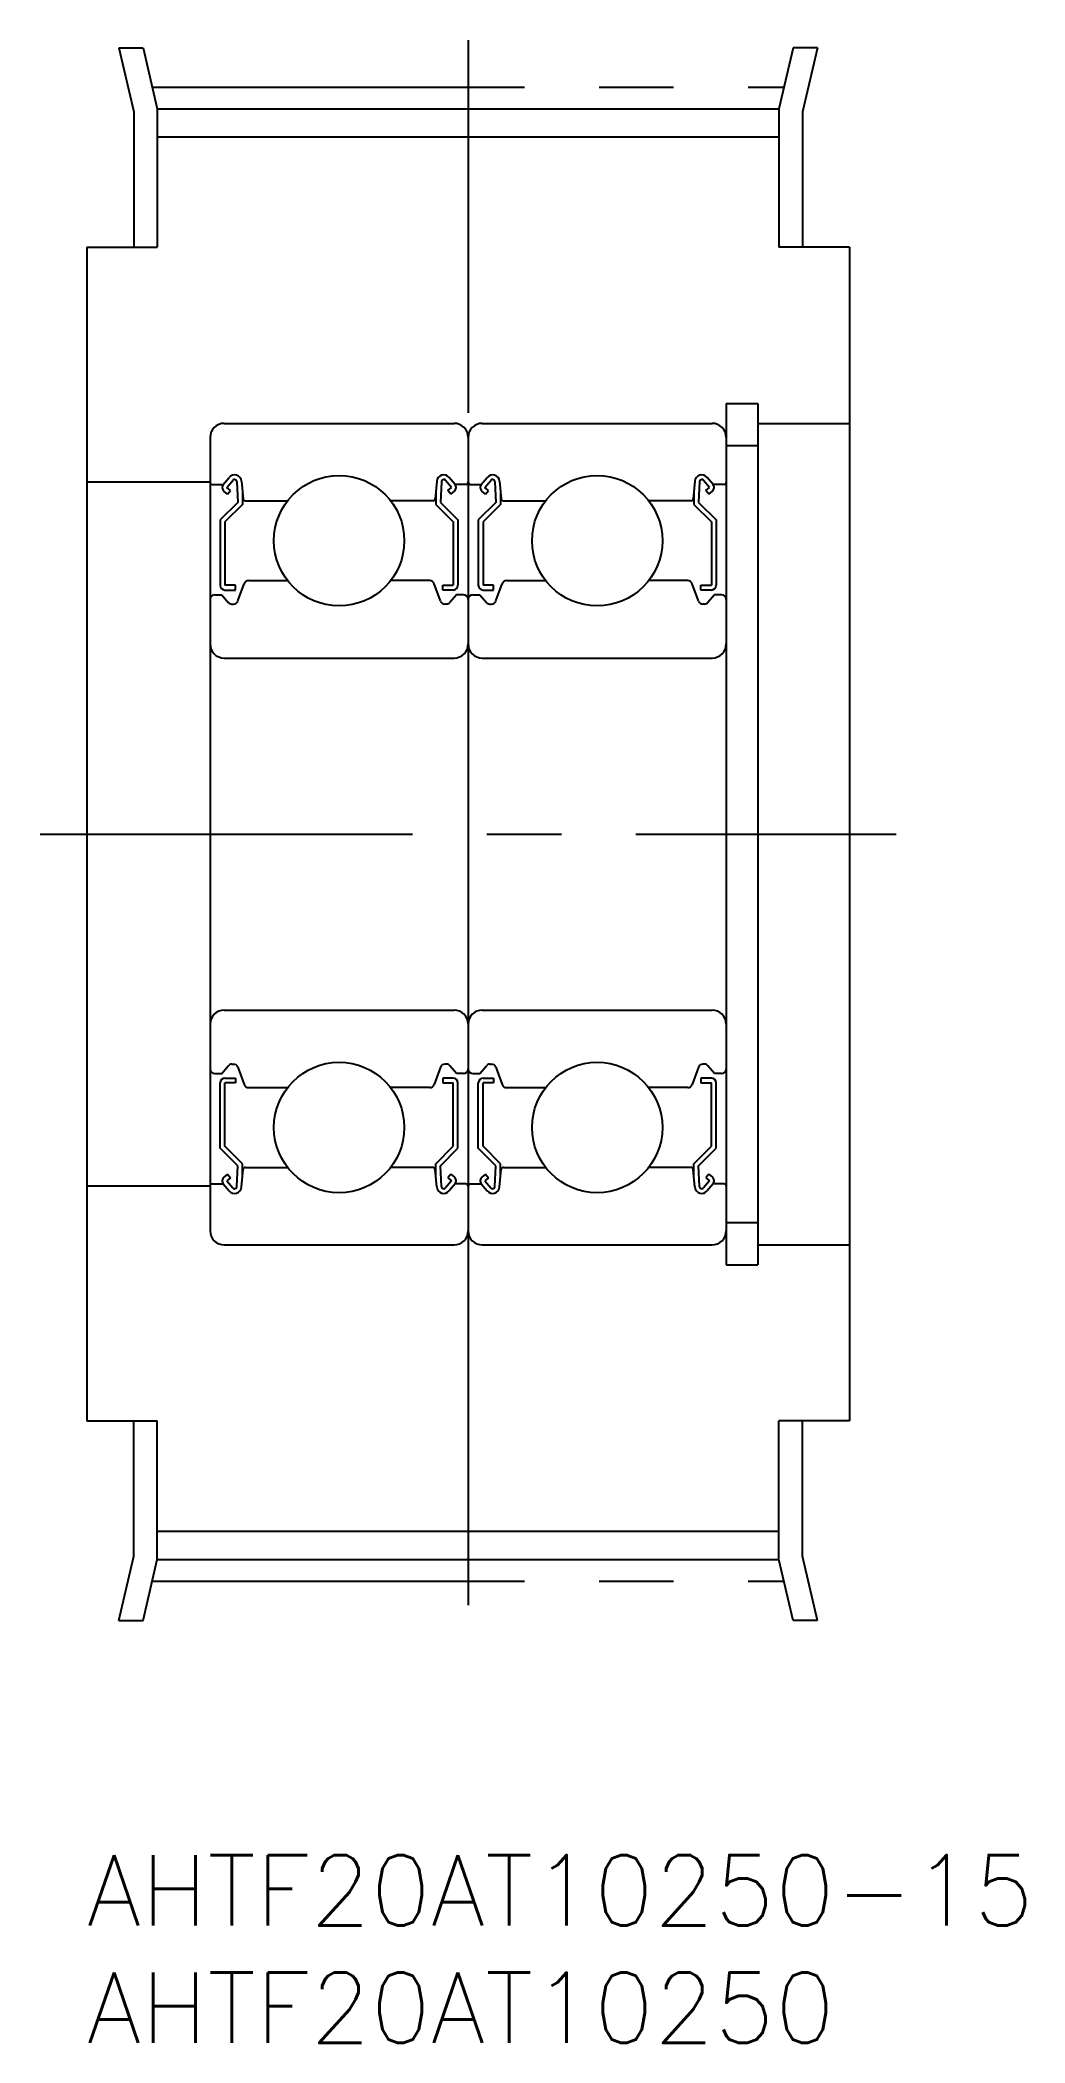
# Model space of a CAD drawing. Extents: x -2 to 40, y -8 to 77.3.
import ezdxf

# ---------------------------------------------------------------- set-up
doc = ezdxf.new("R2010")
doc.units = 0
doc.header["$LTSCALE"] = 0.5
doc.linetypes.add('CENTER', pattern=[50.8, 31.75, -6.35, 6.35, -6.35])
for name, color, linetype in [('MSM_CENTER', 1, 'CENTER'), ('MSM_CONTINUOUS', 7, 'CONTINUOUS'), ('MSM_PART_NUMBER', 7, 'CONTINUOUS')]:
    doc.layers.add(name, color=color, linetype=linetype)
doc.styles.get("Standard").update_dxf_attribs({"font": 'txt.shx', "height": 3, "bigfont": 'bigfont.shx'})

# ---------------------------------------------------------------- blocks, each defined once
blk = doc.blocks.new('*U1')
at = {"layer": 'MSM_PART_NUMBER'}
blk.add_text('AHTF20AT10250-15', height=3, dxfattribs=at).set_placement((0, -3))
blk = doc.blocks.new('*U2')
at = {"layer": 'MSM_PART_NUMBER'}
blk.add_text('AHTF20AT10250', height=3, dxfattribs=at).set_placement((0, -8))

msp = doc.modelspace()

# ---------------------------------------------------------------- linework, layer by layer
at = {"layer": 'MSM_CENTER'}
for p, q in [((16.25, 77.33), (16.25, 9.67)), ((2.782, 75.33), (29.718, 75.33)), ((-2, 43.5), (34.5, 43.5)), ((2.782, 11.67), (29.718, 11.67))]:
    msp.add_line(p, q, dxfattribs=at)
at = {"layer": 'MSM_CONTINUOUS'}
for p, q in [((1.355, 77), (2, 74.268)), ((1.355, 77), (2.39, 77)), ((2.39, 77), (3, 74.4)), ((30.11, 77), (29.5, 74.4)), ((31.145, 77), (30.11, 77)), ((31.145, 77), (30.5, 74.268)), ((2, 74.268), (2, 68.5)), ((3, 74.4), (29.5, 74.4)), ((3, 74.4), (3, 68.5)), ((29.5, 74.4), (29.5, 68.5)), ((30.5, 74.268), (30.5, 68.5)), ((3, 73.2), (29.5, 73.2)), ((0, 68.5), (3, 68.5)), ((0, 68.5), (0, 18.5)), ((32.5, 68.5), (29.5, 68.5)), ((32.5, 68.5), (32.5, 18.5)), ((27.25, 61.85), (28.6, 61.85)), ((27.25, 61.85), (27.25, 25.15)), ((28.6, 61.85), (28.6, 25.15)), ((5.85, 61), (15.65, 61)), ((16.85, 61), (26.65, 61)), ((28.6, 61), (32.5, 61)), ((5.25, 60.4), (5.25, 26.6)), ((16.25, 60.4), (16.25, 26.6)), ((27.25, 60.05), (28.6, 60.05)), ((5.25, 58.5), (0, 58.5)), ((5.35, 58.4), (5.81, 58.4)), ((5.81, 58.4), (6.06, 58.697)), ((5.988, 57.99), (5.835, 58.118)), ((5.963, 58.271), (6.213, 58.569)), ((6.116, 58.143), (5.963, 58.271)), ((5.988, 57.99), (6.116, 58.143)), ((6.39, 58.51), (6.433, 57.633)), ((6.588, 58.531), (6.653, 57.791)), ((14.912, 58.531), (14.847, 57.791)), ((15.11, 58.51), (15.067, 57.633)), ((15.537, 58.271), (15.287, 58.569)), ((15.384, 58.143), (15.537, 58.271)), ((15.512, 57.99), (15.384, 58.143)), ((15.69, 58.4), (15.44, 58.697)), ((15.512, 57.99), (15.665, 58.118)), ((16.15, 58.4), (15.69, 58.4)), ((16.35, 58.4), (16.81, 58.4)), ((16.81, 58.4), (17.06, 58.697)), ((16.988, 57.99), (16.835, 58.118)), ((16.963, 58.271), (17.213, 58.569)), ((17.116, 58.143), (16.963, 58.271)), ((16.988, 57.99), (17.116, 58.143)), ((17.39, 58.51), (17.433, 57.633)), ((17.588, 58.531), (17.653, 57.791)), ((25.912, 58.531), (25.847, 57.791)), ((26.11, 58.51), (26.067, 57.633)), ((26.537, 58.271), (26.287, 58.569)), ((26.384, 58.143), (26.537, 58.271)), ((26.512, 57.99), (26.384, 58.143)), ((26.69, 58.4), (26.44, 58.697)), ((26.512, 57.99), (26.665, 58.118)), ((27.15, 58.4), (26.69, 58.4)), ((6.433, 57.633), (5.683, 56.883)), ((6.633, 57.55), (5.883, 56.8)), ((6.633, 58.02), (6.633, 57.55)), ((6.753, 57.7), (8.553, 57.7)), ((14.747, 57.7), (12.947, 57.7)), ((14.867, 58.02), (14.867, 57.55)), ((14.867, 57.55), (15.617, 56.8)), ((15.067, 57.633), (15.817, 56.883)), ((17.433, 57.633), (16.683, 56.883)), ((17.633, 57.55), (16.883, 56.8)), ((17.633, 58.02), (17.633, 57.55)), ((17.753, 57.7), (19.553, 57.7)), ((25.747, 57.7), (23.947, 57.7)), ((25.867, 58.02), (25.867, 57.55)), ((25.867, 57.55), (26.617, 56.8)), ((26.067, 57.633), (26.817, 56.883)), ((5.683, 56.883), (5.683, 54.1)), ((5.883, 56.8), (5.883, 54.1)), ((15.617, 56.8), (15.617, 54.1)), ((15.817, 56.883), (15.817, 54.1)), ((16.683, 56.883), (16.683, 54.1)), ((16.883, 56.8), (16.883, 54.1)), ((26.617, 56.8), (26.617, 54.1)), ((26.817, 56.883), (26.817, 54.1)), ((6.333, 54.1), (5.883, 54.1)), ((5.883, 53.9), (6.333, 53.9)), ((6.333, 53.9), (6.333, 54.1)), ((6.432, 53.432), (6.7, 54.168)), ((6.888, 54.3), (8.553, 54.3)), ((14.612, 54.3), (12.947, 54.3)), ((15.068, 53.432), (14.8, 54.168)), ((15.167, 54.1), (15.617, 54.1)), ((15.167, 53.9), (15.167, 54.1)), ((15.617, 53.9), (15.167, 53.9)), ((17.333, 54.1), (16.883, 54.1)), ((16.883, 53.9), (17.333, 53.9)), ((17.333, 53.9), (17.333, 54.1)), ((17.432, 53.432), (17.7, 54.168)), ((17.888, 54.3), (19.553, 54.3)), ((25.612, 54.3), (23.947, 54.3)), ((26.068, 53.432), (25.8, 54.168)), ((26.167, 54.1), (26.617, 54.1)), ((26.167, 53.9), (26.167, 54.1)), ((26.617, 53.9), (26.167, 53.9)), ((5.45, 53.7), (5.75, 53.7)), ((5.75, 53.7), (6.026, 53.371)), ((6.179, 53.3), (6.244, 53.3)), ((15.321, 53.3), (15.256, 53.3)), ((15.75, 53.7), (15.474, 53.371)), ((16.05, 53.7), (15.75, 53.7)), ((16.45, 53.7), (16.75, 53.7)), ((16.75, 53.7), (17.026, 53.371)), ((17.179, 53.3), (17.244, 53.3)), ((26.321, 53.3), (26.256, 53.3)), ((26.75, 53.7), (26.474, 53.371)), ((27.05, 53.7), (26.75, 53.7)), ((5.85, 51), (15.65, 51)), ((16.85, 51), (26.65, 51)), ((5.85, 36), (15.65, 36)), ((16.85, 36), (26.65, 36)), ((5.45, 33.3), (5.75, 33.3)), ((5.75, 33.3), (6.026, 33.629)), ((6.179, 33.7), (6.244, 33.7)), ((6.432, 33.568), (6.7, 32.832)), ((15.068, 33.568), (14.8, 32.832)), ((15.321, 33.7), (15.256, 33.7)), ((15.75, 33.3), (15.474, 33.629)), ((16.05, 33.3), (15.75, 33.3)), ((16.45, 33.3), (16.75, 33.3)), ((16.75, 33.3), (17.026, 33.629)), ((17.179, 33.7), (17.244, 33.7)), ((17.432, 33.568), (17.7, 32.832)), ((26.068, 33.568), (25.8, 32.832)), ((26.321, 33.7), (26.256, 33.7)), ((26.75, 33.3), (26.474, 33.629)), ((27.05, 33.3), (26.75, 33.3)), ((5.683, 30.117), (5.683, 32.9)), ((5.883, 33.1), (6.333, 33.1)), ((6.333, 32.9), (5.883, 32.9)), ((5.883, 30.2), (5.883, 32.9)), ((6.333, 33.1), (6.333, 32.9)), ((6.888, 32.7), (8.553, 32.7)), ((14.612, 32.7), (12.947, 32.7)), ((15.167, 33.1), (15.167, 32.9)), ((15.617, 33.1), (15.167, 33.1)), ((15.167, 32.9), (15.617, 32.9)), ((15.617, 30.2), (15.617, 32.9)), ((15.817, 30.117), (15.817, 32.9)), ((16.683, 30.117), (16.683, 32.9)), ((16.883, 33.1), (17.333, 33.1)), ((16.883, 30.2), (16.883, 32.9)), ((17.333, 32.9), (16.883, 32.9)), ((17.333, 33.1), (17.333, 32.9)), ((17.888, 32.7), (19.553, 32.7)), ((25.612, 32.7), (23.947, 32.7)), ((26.617, 33.1), (26.167, 33.1)), ((26.167, 33.1), (26.167, 32.9)), ((26.167, 32.9), (26.617, 32.9)), ((26.617, 30.2), (26.617, 32.9)), ((26.817, 30.117), (26.817, 32.9)), ((6.433, 29.367), (5.683, 30.117)), ((6.633, 29.45), (5.883, 30.2)), ((14.867, 29.45), (15.617, 30.2)), ((15.067, 29.367), (15.817, 30.117)), ((17.433, 29.367), (16.683, 30.117)), ((17.633, 29.45), (16.883, 30.2)), ((25.867, 29.45), (26.617, 30.2)), ((26.067, 29.367), (26.817, 30.117)), ((6.39, 28.49), (6.433, 29.367)), ((6.588, 28.469), (6.653, 29.209)), ((6.633, 28.98), (6.633, 29.45)), ((6.753, 29.3), (8.553, 29.3)), ((14.747, 29.3), (12.947, 29.3)), ((14.912, 28.469), (14.847, 29.209)), ((14.867, 28.98), (14.867, 29.45)), ((15.11, 28.49), (15.067, 29.367)), ((17.39, 28.49), (17.433, 29.367)), ((17.588, 28.469), (17.653, 29.209)), ((17.633, 28.98), (17.633, 29.45)), ((17.753, 29.3), (19.553, 29.3)), ((25.747, 29.3), (23.947, 29.3)), ((25.912, 28.469), (25.847, 29.209)), ((25.867, 28.98), (25.867, 29.45)), ((26.11, 28.49), (26.067, 29.367)), ((5.25, 28.5), (0, 28.5)), ((5.35, 28.6), (5.81, 28.6)), ((5.81, 28.6), (6.06, 28.303)), ((5.988, 29.01), (5.835, 28.882)), ((6.116, 28.857), (5.963, 28.729)), ((5.963, 28.729), (6.213, 28.431)), ((5.988, 29.01), (6.116, 28.857)), ((15.537, 28.729), (15.287, 28.431)), ((15.512, 29.01), (15.384, 28.857)), ((15.384, 28.857), (15.537, 28.729)), ((15.69, 28.6), (15.44, 28.303)), ((15.512, 29.01), (15.665, 28.882)), ((16.15, 28.6), (15.69, 28.6)), ((16.35, 28.6), (16.81, 28.6)), ((16.81, 28.6), (17.06, 28.303)), ((16.988, 29.01), (16.835, 28.882)), ((17.116, 28.857), (16.963, 28.729)), ((16.963, 28.729), (17.213, 28.431)), ((16.988, 29.01), (17.116, 28.857)), ((26.537, 28.729), (26.287, 28.431)), ((26.512, 29.01), (26.384, 28.857)), ((26.384, 28.857), (26.537, 28.729)), ((26.69, 28.6), (26.44, 28.303)), ((26.512, 29.01), (26.665, 28.882)), ((27.15, 28.6), (26.69, 28.6)), ((27.25, 26.95), (28.6, 26.95)), ((5.85, 26), (15.65, 26)), ((16.85, 26), (26.65, 26)), ((28.6, 26), (32.5, 26)), ((27.25, 25.15), (28.6, 25.15)), ((0, 18.5), (3, 18.5)), ((2, 12.732), (2, 18.5)), ((3, 12.6), (3, 18.5)), ((29.5, 12.6), (29.5, 18.5)), ((32.5, 18.5), (29.5, 18.5)), ((30.5, 12.732), (30.5, 18.5)), ((3, 13.8), (29.5, 13.8)), ((1.355, 10), (2, 12.732)), ((2.39, 10), (3, 12.6)), ((3, 12.6), (29.5, 12.6)), ((30.11, 10), (29.5, 12.6)), ((31.145, 10), (30.5, 12.732)), ((1.355, 10), (2.39, 10)), ((31.145, 10), (30.11, 10))]:
    msp.add_line(p, q, dxfattribs=at)
for centre in [(10.75, 56), (21.75, 56), (10.75, 31), (21.75, 31)]:
    msp.add_circle(centre, 2.778, dxfattribs=at)
for centre, radius, start, end in [((5.85, 60.4), 0.6, 90, 180), ((15.65, 60.4), 0.6, 0, 90), ((16.85, 60.4), 0.6, 90, 180), ((26.65, 60.4), 0.6, 0, 90), ((5.35, 58.5), 0.1, 180, 270), ((5.963, 58.271), 0.2, 140.00119, 230.08703), ((6.289, 58.505), 0.3, 4.99683, 140.00119), ((6.29, 58.505), 0.1, 2.81979, 140.00022), ((15.211, 58.505), 0.3, 39.99881, 175.00317), ((15.21, 58.505), 0.1, 39.99978, 177.18021), ((15.537, 58.271), 0.2, 309.91297, 39.99881), ((16.15, 58.5), 0.1, 270, 0), ((16.35, 58.5), 0.1, 180, 270), ((16.963, 58.271), 0.2, 140.00119, 230.08703), ((17.289, 58.505), 0.3, 4.99683, 140.00119), ((17.29, 58.505), 0.1, 2.81979, 140.00022), ((26.211, 58.505), 0.3, 39.99881, 175.00317), ((26.21, 58.505), 0.1, 39.99978, 177.18021), ((26.537, 58.271), 0.2, 309.91297, 39.99881), ((27.15, 58.5), 0.1, 270, 0), ((6.753, 57.8), 0.1, 184.99683, 270), ((14.747, 57.8), 0.1, 270, 355.00317), ((17.753, 57.8), 0.1, 184.99683, 270), ((25.747, 57.8), 0.1, 270, 355.00317), ((5.883, 54.1), 0.2, 180, 270), ((6.888, 54.1), 0.2, 90, 159.99165), ((14.612, 54.1), 0.2, 20.00835, 90), ((15.617, 54.1), 0.2, 270, 0), ((16.883, 54.1), 0.2, 180, 270), ((17.888, 54.1), 0.2, 90, 159.99165), ((25.612, 54.1), 0.2, 20.00835, 90), ((26.617, 54.1), 0.2, 270, 0), ((5.45, 53.5), 0.2, 90, 180), ((6.179, 53.5), 0.2, 219.9952, 270), ((6.244, 53.5), 0.2, 270, 339.99165), ((15.256, 53.5), 0.2, 200.00835, 270), ((15.321, 53.5), 0.2, 270, 320.0048), ((16.05, 53.5), 0.2, 0, 90), ((16.45, 53.5), 0.2, 90, 180), ((17.179, 53.5), 0.2, 219.9952, 270), ((17.244, 53.5), 0.2, 270, 339.99165), ((26.256, 53.5), 0.2, 200.00835, 270), ((26.321, 53.5), 0.2, 270, 320.0048), ((27.05, 53.5), 0.2, 0, 90), ((5.85, 51.6), 0.6, 180, 270), ((15.65, 51.6), 0.6, 270, 0), ((16.85, 51.6), 0.6, 180, 270), ((26.65, 51.6), 0.6, 270, 0), ((5.85, 35.4), 0.6, 90, 180), ((15.65, 35.4), 0.6, 0, 90), ((16.85, 35.4), 0.6, 90, 180), ((26.65, 35.4), 0.6, 0, 90), ((5.45, 33.5), 0.2, 180, 270), ((6.179, 33.5), 0.2, 90, 140.0048), ((6.244, 33.5), 0.2, 20.00835, 90), ((15.256, 33.5), 0.2, 90, 159.99165), ((15.321, 33.5), 0.2, 39.9952, 90), ((16.05, 33.5), 0.2, 270, 0), ((16.45, 33.5), 0.2, 180, 270), ((17.179, 33.5), 0.2, 90, 140.0048), ((17.244, 33.5), 0.2, 20.00835, 90), ((26.256, 33.5), 0.2, 90, 159.99165), ((26.321, 33.5), 0.2, 39.9952, 90), ((27.05, 33.5), 0.2, 270, 0), ((5.883, 32.9), 0.2, 90, 180), ((6.888, 32.9), 0.2, 200.00835, 270), ((14.612, 32.9), 0.2, 270, 339.99165), ((15.617, 32.9), 0.2, 0, 90), ((16.883, 32.9), 0.2, 90, 180), ((17.888, 32.9), 0.2, 200.00835, 270), ((25.612, 32.9), 0.2, 270, 339.99165), ((26.617, 32.9), 0.2, 0, 90), ((6.753, 29.2), 0.1, 90, 175.00317), ((14.747, 29.2), 0.1, 4.99683, 90), ((17.753, 29.2), 0.1, 90, 175.00317), ((25.747, 29.2), 0.1, 4.99683, 90), ((5.35, 28.5), 0.1, 90, 180), ((5.963, 28.729), 0.2, 129.91297, 219.99881), ((6.289, 28.495), 0.3, 219.99881, 355.00317), ((6.29, 28.495), 0.1, 219.99978, 357.18021), ((15.211, 28.495), 0.3, 184.99683, 320.00119), ((15.21, 28.495), 0.1, 182.81979, 320.00022), ((15.537, 28.729), 0.2, 320.00119, 50.08703), ((16.15, 28.5), 0.1, 0, 90), ((16.35, 28.5), 0.1, 90, 180), ((16.963, 28.729), 0.2, 129.91297, 219.99881), ((17.289, 28.495), 0.3, 219.99881, 355.00317), ((17.29, 28.495), 0.1, 219.99978, 357.18021), ((26.211, 28.495), 0.3, 184.99683, 320.00119), ((26.21, 28.495), 0.1, 182.81979, 320.00022), ((26.537, 28.729), 0.2, 320.00119, 50.08703), ((27.15, 28.5), 0.1, 0, 90), ((5.85, 26.6), 0.6, 180, 270), ((15.65, 26.6), 0.6, 270, 0), ((16.85, 26.6), 0.6, 180, 270), ((26.65, 26.6), 0.6, 270, 0)]:
    msp.add_arc(centre, radius, start, end, dxfattribs=at)

# ---------------------------------------------------------------- block references
for name in ['*U1', '*U2']:
    msp.add_blockref(name, (0, 0), dxfattribs=at)

doc.saveas('drawing.dxf')
